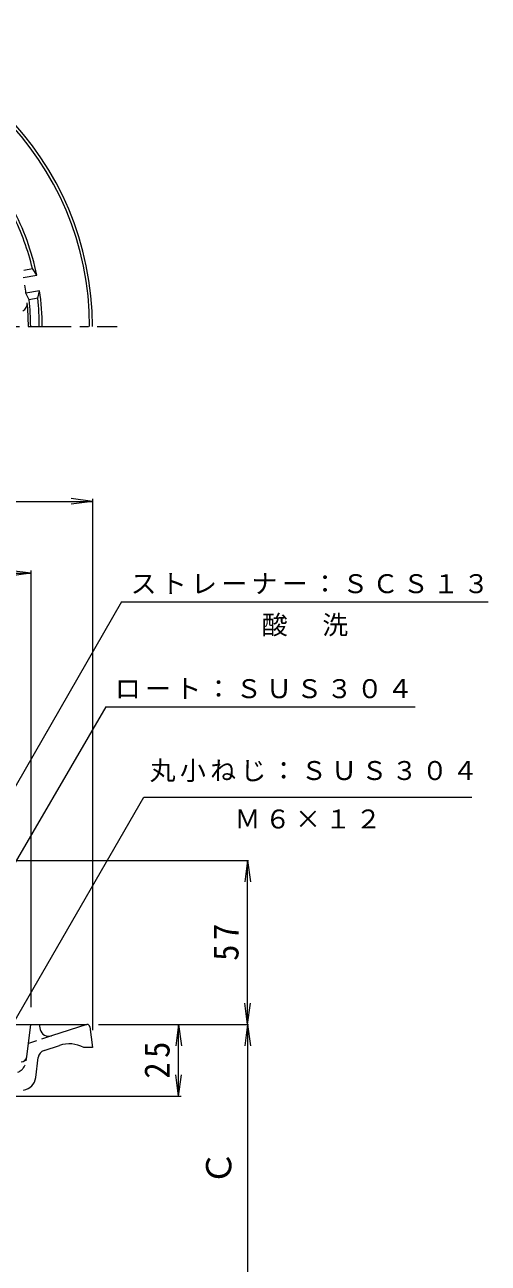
# Model space of a CAD drawing. Units: millimetres, scale not verified. Extents: x -270 to 229, y -348 to 357.
# Drawn here: x 47.2 to 208.5, y -78.4 to 352.5 of the extents above; entities that cross this region are included whole.
import ezdxf
from ezdxf.enums import TextEntityAlignment as Align

# ---------------------------------------------------------------- set-up
doc = ezdxf.new("R2010")
doc.units = ezdxf.units.MM
doc.header["$LTSCALE"] = 3
doc.linetypes.add('CHAIN1', pattern=[8, 5, -1, 1, -1])
doc.linetypes.add('DASHED1', pattern=[1.8, 1.2, -0.6])
for name, color, linetype, lineweight in [('0-0_通り芯', 3, 'Continuous', 9), ('0-4_その他', 7, 'Continuous', 9), ('0-5_寸法', 7, 'Continuous', 9)]:
    doc.layers.add(name, color=color, linetype=linetype, lineweight=lineweight)
doc.styles.add('ＭＳ ゴシック', font='')
doc.styles.get('ＭＳ ゴシック').set_extended_font_data('MS Gothic')

msp = doc.modelspace()

# ---------------------------------------------------------------- linework, layer by layer
at = {"layer": '0-0_通り芯'}
for p, q in [((46.897, 267.133), (49.857, 267.655)), ((51.391, 265.387), (49.857, 267.655)), ((46.651, 264.551), (51.391, 265.387)), ((52.346, 259.97), (47.606, 259.135)), ((48.721, 256.793), (47.606, 259.135)), ((51.681, 257.315), (52.346, 259.97)), ((51.681, 257.315), (48.721, 256.793)), ((35.022, 4.669), (68.74, 4.669)), ((47.86, -6.575), (49.24, 4.669)), ((52.24, 4.669), (52.583, 2.945)), ((68.74, 4.669), (56.452, 0.676)), ((68.857, 4.669), (68.74, 4.669)), ((69.85, 3.793), (70.74, -3.331)), ((53.907, -4.356), (59.25, -2.62)), ((70.74, -3.331), (67.74, -3.331)), ((51.001, -13.809), (51.857, -6.844))]:
    msp.add_line(p, q, dxfattribs=at)
at = {"layer": '0-0_通り芯', "linetype": 'CHAIN1'}
msp.add_line((-143.633, 247.492), (79.394, 247.492), dxfattribs=at)
at = {"layer": '0-0_通り芯', "linetype": 'DASHED1'}
for p, q in [((56.452, 0.676), (48.43, -1.93)), ((47.681, -8.027), (47.86, -6.575))]:
    msp.add_line(p, q, dxfattribs=at)
at = {"layer": '0-0_通り芯'}
for centre, radius, start, end in [((-34.26, 247.492), 105, 0, 180), ((-34.26, 247.492), 104, 0, 180), ((-34.26, 247.492), 87.5, 11.80104, 28.19897), ((-34.26, 247.492), 86.5, 13.47964, 26.52039), ((-34.26, 247.492), 82.69, 8.09418, 10), ((-34.26, 247.492), 87.5, 0, 8.19897), ((45.027, 255.492), 3, 300.69263, 5.76157), ((-34.26, 247.492), 82.69, 0, 5.7616), ((-34.26, 247.492), 83.5, 0, 6.3952), ((-34.26, 247.492), 86.5, 0, 6.52039), ((68.857, 3.669), 1, 7.12526, 90), ((55.525, 3.53), 3, 191.2307, 288.00006), ((62.649, -13.082), 11, 62.43062, 108.00003), ((45.874, -6.331), 2, 270, 353.00002), ((54.834, -7.21), 3, 107.99985, 172.99957), ((46.038, -13.2), 5, 278.06767, 352.99933)]:
    msp.add_arc(centre, radius, start, end, dxfattribs=at)
at = {"layer": '0-0_通り芯', "linetype": 'DASHED1'}
msp.add_arc((42.719, -7.418), 5, 294.36995, 353.00098, dxfattribs=at)
at = {"layer": '0-4_その他'}
for p, q in [((-139.26, 186.669), (70.74, 186.669)), ((70.74, 186.669), (63.305, 187.648)), ((70.74, 186.669), (63.305, 185.69)), ((70.74, 187.569), (70.74, 2.669)), ((-117.76, 161.669), (49.24, 161.669)), ((49.24, 161.669), (41.804, 162.648)), ((49.24, 161.669), (41.804, 160.69)), ((49.24, 162.569), (49.24, 10.669)), ((34.447, 61.669), (125.082, 61.669)), ((124.74, 61.669), (123.761, 54.233)), ((124.74, 4.669), (123.761, 12.105)), ((124.74, 4.669), (125.719, 12.105)), ((72.83, 4.669), (125.04, 4.669)), ((100.74, 4.669), (99.761, -2.767)), ((100.74, -20.331), (100.74, 4.669)), ((100.74, 4.669), (101.719, -2.767)), ((124.74, 4.669), (123.761, -2.767)), ((124.74, 4.669), (124.74, -95.431)), ((124.74, 4.669), (125.719, -2.767)), ((100.74, -20.331), (99.761, -12.895)), ((100.74, -20.331), (101.719, -12.895)), ((43.24, -20.331), (101.64, -20.331))]:
    msp.add_line(p, q, dxfattribs=at)
msp.add_lwpolyline([(124.74, 4.669), (124.74, 61.669), (125.719, 54.233)], dxfattribs=at)
at = {"layer": '0-5_寸法'}
for p, q in [((80.891, 151.669), (208.547, 151.669)), ((75.409, 115.217), (26.689, 31.669)), ((75.409, 115.217), (183.137, 115.217))]:
    msp.add_line(p, q, dxfattribs=at)
for points in [[(80.891, 151.669), (28.814, 61.47), (31.684, 68.399)], [(41.729, 2.569), (88.61, 83.769), (202.862, 83.769)]]:
    msp.add_lwpolyline(points, dxfattribs=at)

# ---------------------------------------------------------------- texts
at = {"layer": '0-4_その他', "color": 2, "style": 'ＭＳ ゴシック'}
msp.add_text('Ｃ', height=8.798, rotation=90, dxfattribs=at).set_placement((121.74, -51.29), align=Align.BOTTOM_LEFT)
at = {"layer": '0-4_その他', "color": 2, "char_height": 8.798, "attachment_point": 7, "rotation": 90, "style": 'ＭＳ ゴシック'}
for s, insert in [('\\T1.27;\\W0.95;57', (121.74, 26.794)), ('\\T1.27;\\W0.95;25', (97.74, -14.206))]:
    msp.add_mtext(s, dxfattribs=dict(at, insert=insert))
at = {"layer": '0-5_寸法', "char_height": 6.598, "attachment_point": 7, "style": 'ＭＳ ゴシック'}
for s, insert in [('\\T1.17;ストレーナー：ＳＣＳ１３', (84.047, 154.379)), ('\\T1.17;酸\u3000洗', (129.719, 139.668)), ('\\T1.17;ロート：ＳＵＳ３０４', (78.566, 117.927)), ('\\T1.17;丸小ねじ：ＳＵＳ３０４', (90.687, 88.975)), ('\\T1.17;Ｍ６×１２', (120.236, 72.746))]:
    msp.add_mtext(s, dxfattribs=dict(at, insert=insert))

doc.saveas('drawing.dxf')
